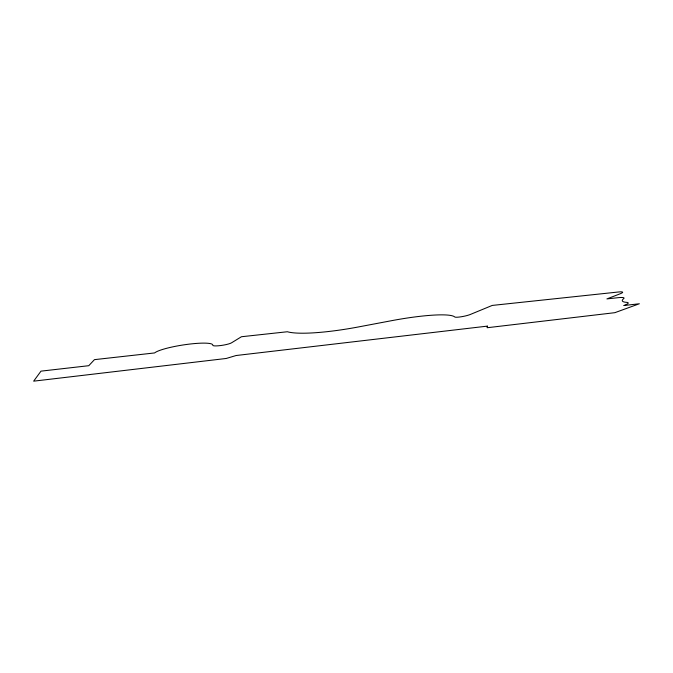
<?xml version="1.0" encoding="UTF-8"?>
<svg xmlns="http://www.w3.org/2000/svg" width="673" height="673" viewBox="0 0 673 673"><rect width="100%" height="100%" fill="white"/><g stroke="black" fill="none" stroke-linecap="round" stroke-linejoin="round"><path stroke-width="1.01" d="M487.353 326.127L487.126 327.734L614.836 312.684L639.35 303.767L623.812 305.542A20.644 2.49 -12.1 0 0 626.992 302.396A57.398 6.991 -12.7 0 1 623.577 298.745A17.313 2.179 -12.2 0 0 618.512 297.643L606.903 298.913L620.287 293.731A11.264 1.481 -12.3 0 0 618.479 291.989L492.257 305.424L470.25 314.493A8.715 1.253 -11.3 0 1 461.215 316.773A8.715 1.253 -11.3 0 1 454.729 316.966A63.127 9.018 -10.7 0 0 391.484 320.701L358.675 326.901A71.893 11.677 -10.4 0 1 287.388 331.747L241.447 336.736L231.537 342.818A9.784 1.523 -9.2 0 1 220.694 345.543A9.784 1.523 -9.2 0 1 212.769 345.241A29.805 4.618 -8.9 0 0 186.959 344.416A29.805 4.618 -8.9 0 0 154.597 352.938L94.464 359.643L88.769 365.7L40.994 371.143L33.65 381.162L226.212 358.473L236.097 355.521L487.353 326.127"/></g></svg>
